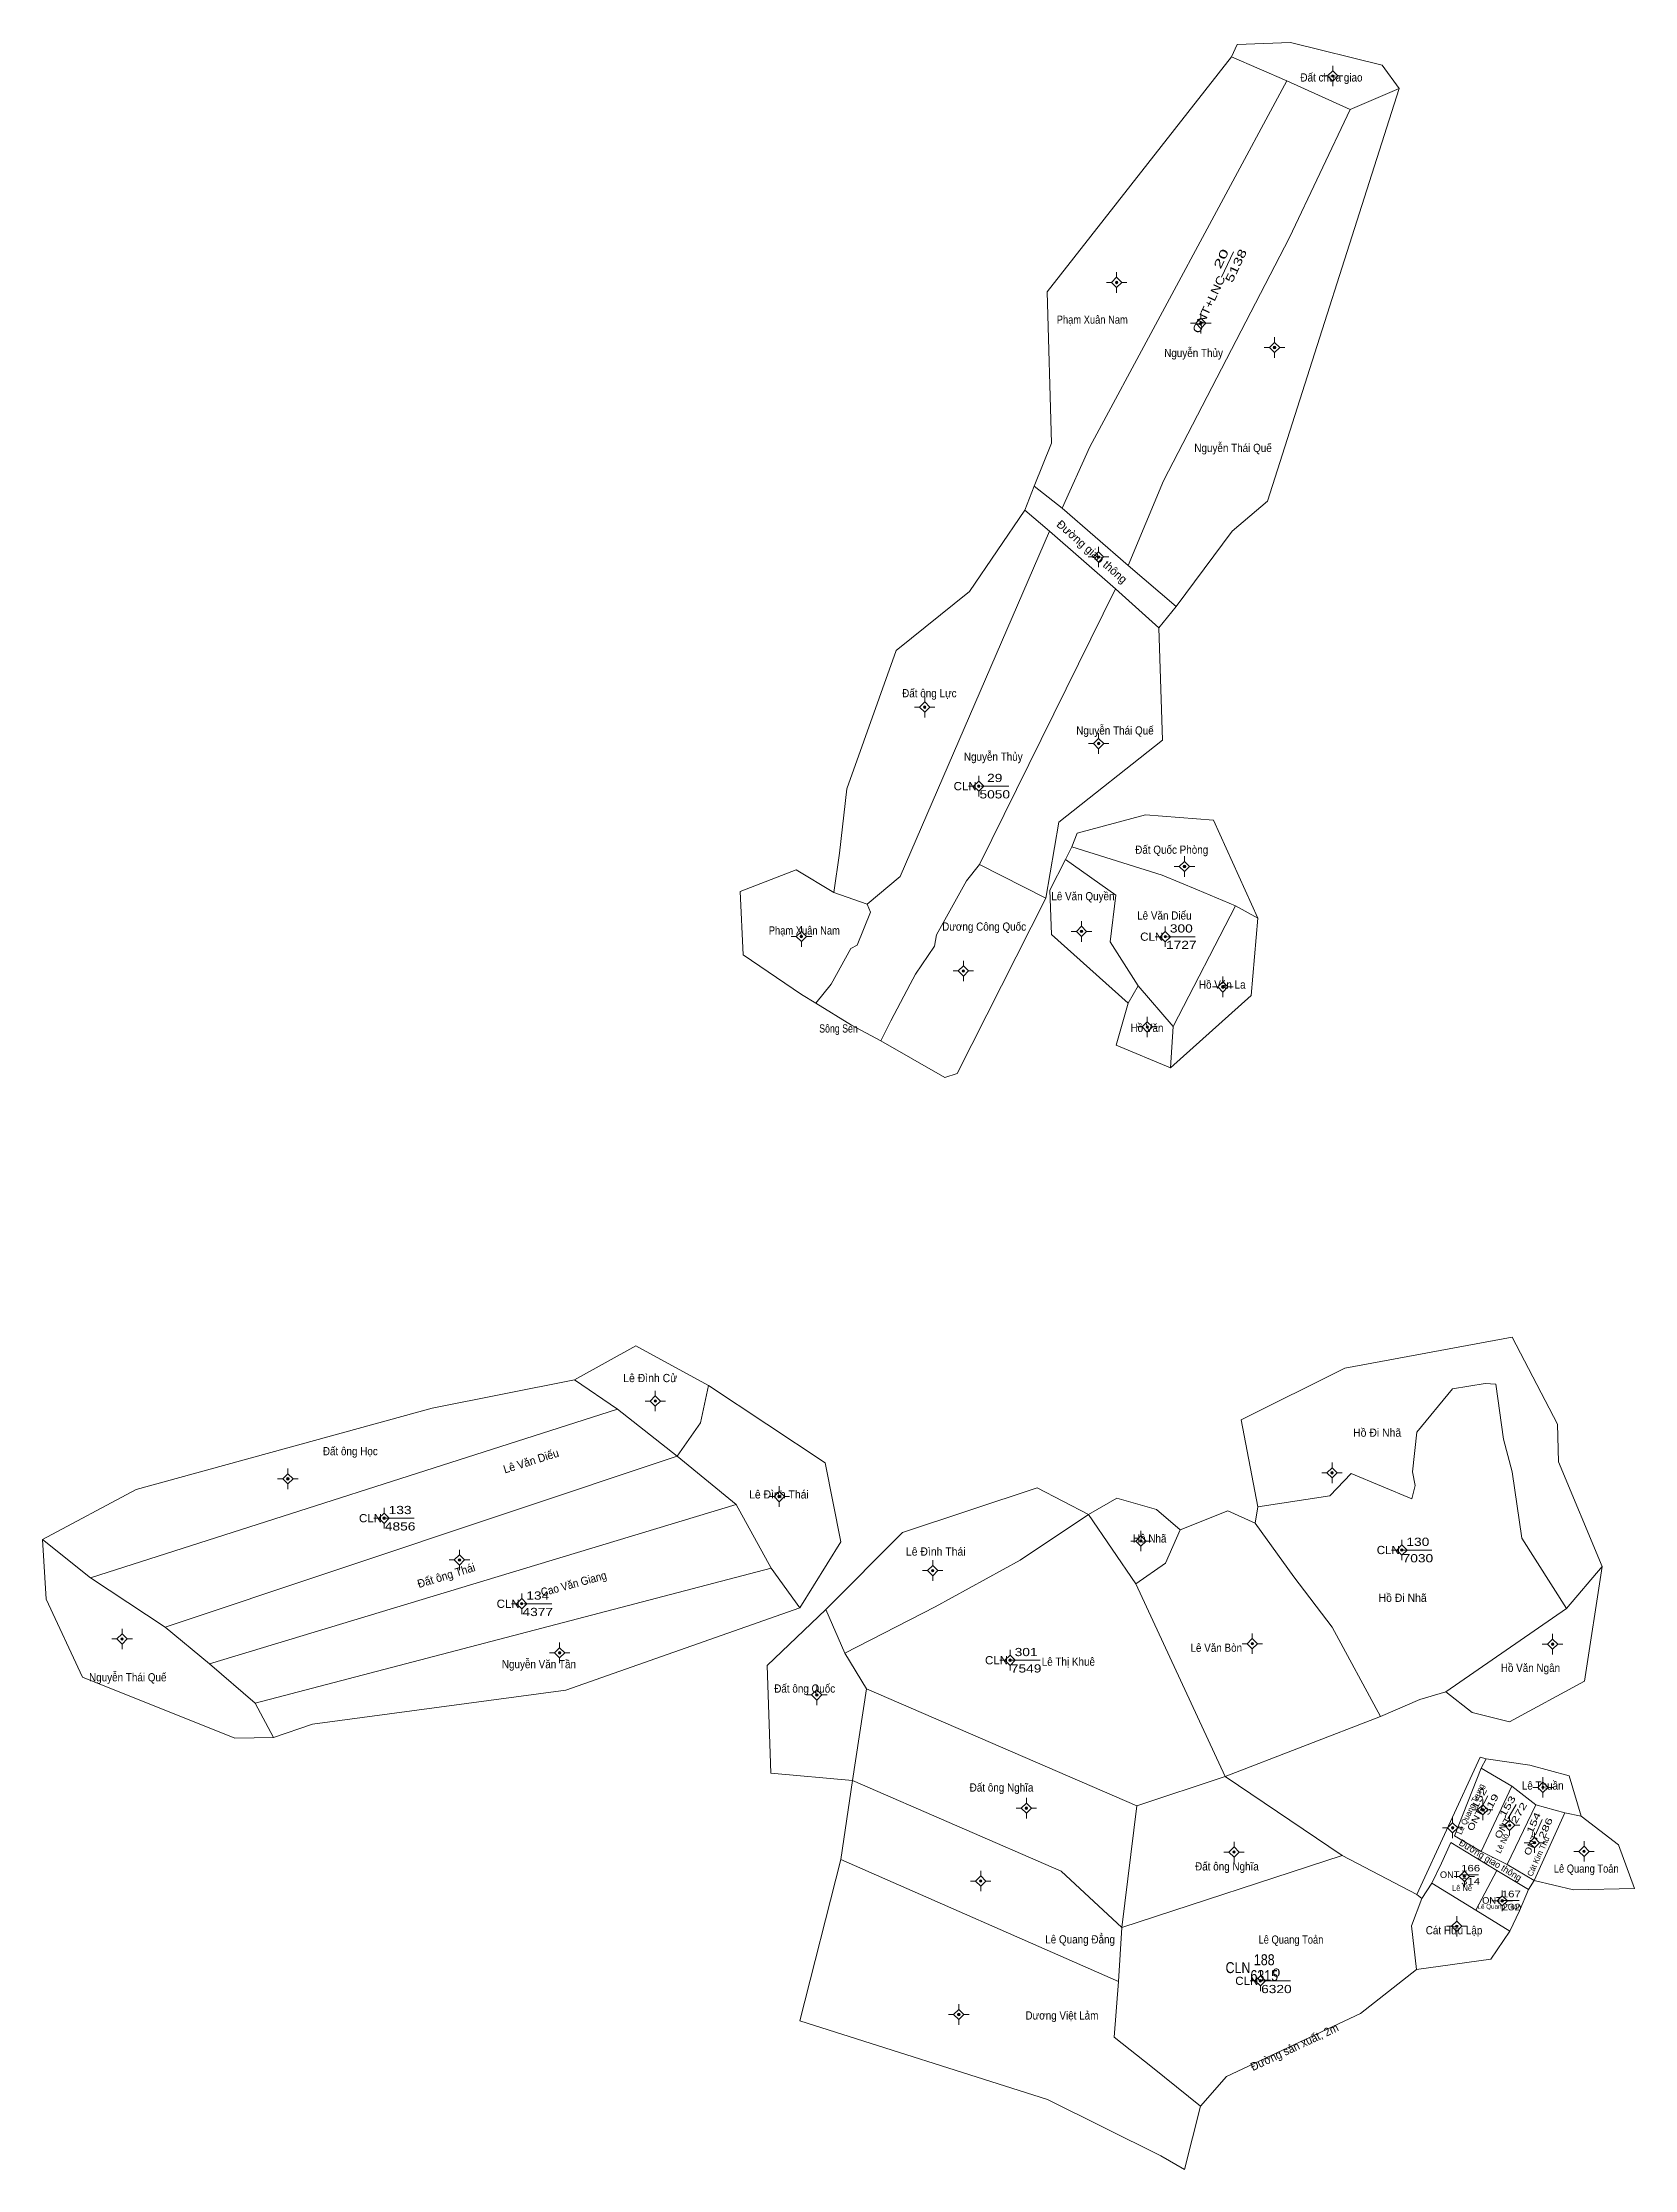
# Model space of a CAD drawing. Header units: metres. Extents: x 536979 to 537561, y 1846292 to 1847070.
import ezdxf
from ezdxf.enums import TextEntityAlignment as Align

# ---------------------------------------------------------------- set-up
doc = ezdxf.new("R2010")
doc.units = ezdxf.units.M
doc.header["$LTSCALE"] = 1.2
for name, color, linetype, lineweight in [('11', 7, 'Continuous', 13), ('13', 7, 'Continuous', 13), ('6', 7, 'Continuous', 13)]:
    doc.layers.add(name, color=color, linetype=linetype, lineweight=lineweight)
doc.layers.add('2', color=7, linetype='Continuous')
doc.layers.add('63', color=7, linetype='Continuous')

msp = doc.modelspace()

# ---------------------------------------------------------------- hatches: boundary and pattern name
at = {"layer": '11'}
for points in [[(537450.709, 1847057.44, 1), (537449.809, 1847057.44, 1)], [(537371.749, 1846981.97, 1), (537370.849, 1846981.97, 1)], [(537402.519, 1846967.04, 1), (537401.619, 1846967.04, 1)], [(537429.469, 1846958.19, 1), (537428.569, 1846958.19, 1)], [(537365.129, 1846881.65, 1), (537364.229, 1846881.65, 1)], [(537301.619, 1846826.77, 1), (537300.719, 1846826.77, 1)], [(537365.189, 1846813.46, 1), (537364.289, 1846813.46, 1)], [(537321.359, 1846797.89, 1), (537320.459, 1846797.89, 1)], [(537396.549, 1846768.52, 1), (537395.649, 1846768.52, 1)], [(537256.559, 1846742.93, 1), (537255.659, 1846742.93, 1)], [(537358.909, 1846744.79, 1), (537358.009, 1846744.79, 1)], [(537389.539, 1846742.87, 1), (537388.639, 1846742.87, 1)], [(537315.739, 1846730.34, 1), (537314.839, 1846730.34, 1)], [(537410.579, 1846724.52, 1), (537409.679, 1846724.52, 1)], [(537382.949, 1846709.86, 1), (537382.049, 1846709.86, 1)], [(537203.149, 1846573.17, 1), (537202.249, 1846573.17, 1)], [(537068.879, 1846544.73, 1), (537067.979, 1846544.73, 1)], [(537450.479, 1846546.93, 1), (537449.579, 1846546.93, 1)], [(537248.449, 1846538.26, 1), (537247.549, 1846538.26, 1)], [(537104.049, 1846530.34, 1), (537103.149, 1846530.34, 1)], [(537380.639, 1846521.98, 1), (537379.739, 1846521.98, 1)], [(537475.999, 1846518.71, 1), (537475.099, 1846518.71, 1)], [(537131.589, 1846515.07, 1), (537130.689, 1846515.07, 1)], [(537304.549, 1846511.19, 1), (537303.649, 1846511.19, 1)], [(537154.349, 1846499.07, 1), (537153.449, 1846499.07, 1)], [(537008.289, 1846486.21, 1), (537007.389, 1846486.21, 1)], [(537168.199, 1846481.14, 1), (537167.299, 1846481.14, 1)], [(537332.829, 1846478.43, 1), (537331.929, 1846478.43, 1)], [(537421.329, 1846484.46, 1), (537420.429, 1846484.46, 1)], [(537531.079, 1846484.31, 1), (537530.179, 1846484.31, 1)], [(537262.169, 1846465.74, 1), (537261.269, 1846465.74, 1)], [(537527.549, 1846431.96, 1), (537526.649, 1846431.96, 1)], [(537338.759, 1846424.35, 1), (537337.859, 1846424.35, 1)], [(537505.529, 1846423.76, 1), (537504.629, 1846423.76, 1)], [(537494.539, 1846417.19, 1), (537493.639, 1846417.19, 1)], [(537515.379, 1846418.09, 1), (537514.479, 1846418.09, 1)], [(537414.659, 1846408.34, 1), (537413.759, 1846408.34, 1)], [(537524.449, 1846411.74, 1), (537523.549, 1846411.74, 1)], [(537542.579, 1846408.58, 1), (537541.679, 1846408.58, 1)], [(537498.829, 1846399.42, 1), (537497.929, 1846399.42, 1)], [(537322.079, 1846397.73, 1), (537321.179, 1846397.73, 1)], [(537512.669, 1846390.5, 1), (537511.769, 1846390.5, 1)], [(537496.069, 1846381.2, 1), (537495.169, 1846381.2, 1)], [(537424.289, 1846361.26, 1), (537423.389, 1846361.26, 1)], [(537314.069, 1846348.96, 1), (537313.169, 1846348.96, 1)]]:
    msp.add_hatch(color=256, dxfattribs=at).paths.add_polyline_path(points)

# ---------------------------------------------------------------- linework, layer by layer
for p, q in [((537450.26, 1847061.19), (537450.26, 1847059.32)), ((537448.38, 1847057.44), (537446.51, 1847057.44)), ((537450.26, 1847055.56), (537450.26, 1847053.69)), ((537454.01, 1847057.44), (537452.14, 1847057.44)), ((537371.3, 1846985.72), (537371.3, 1846983.84)), ((537369.43, 1846981.97), (537367.55, 1846981.97)), ((537371.3, 1846980.1), (537371.3, 1846978.22)), ((537375.05, 1846981.97), (537373.18, 1846981.97)), ((537402.07, 1846970.79), (537402.07, 1846968.92)), ((537400.19, 1846967.04), (537398.32, 1846967.04)), ((537402.07, 1846965.16), (537402.07, 1846963.29)), ((537405.82, 1846967.04), (537403.94, 1846967.04)), ((537429.02, 1846961.94), (537429.02, 1846960.06)), ((537427.14, 1846958.19), (537425.27, 1846958.19)), ((537429.02, 1846956.32), (537429.02, 1846954.44)), ((537432.77, 1846958.19), (537430.9, 1846958.19)), ((537364.68, 1846885.4), (537364.68, 1846883.52)), ((537362.81, 1846881.65), (537360.93, 1846881.65)), ((537364.68, 1846879.78), (537364.68, 1846877.9)), ((537368.43, 1846881.65), (537366.56, 1846881.65)), ((537301.17, 1846830.52), (537301.17, 1846828.64)), ((537299.3, 1846826.77), (537297.42, 1846826.77)), ((537301.17, 1846824.9), (537301.17, 1846823.02)), ((537304.92, 1846826.77), (537303.05, 1846826.77)), ((537362.86, 1846813.46), (537360.99, 1846813.46)), ((537364.74, 1846817.21), (537364.74, 1846815.34)), ((537368.49, 1846813.46), (537366.62, 1846813.46)), ((537364.74, 1846811.58), (537364.74, 1846809.71)), ((537319.04, 1846797.89), (537317.16, 1846797.89)), ((537320.91, 1846801.64), (537320.91, 1846799.76)), ((537324.66, 1846797.89), (537322.78, 1846797.89)), ((537320.91, 1846796.02), (537320.91, 1846794.14)), ((537394.22, 1846768.52), (537392.35, 1846768.52)), ((537396.1, 1846772.27), (537396.1, 1846770.4)), ((537396.1, 1846766.64), (537396.1, 1846764.77)), ((537399.85, 1846768.52), (537397.98, 1846768.52)), ((537254.24, 1846742.93), (537252.36, 1846742.93)), ((537256.11, 1846746.68), (537256.11, 1846744.8)), ((537259.86, 1846742.93), (537257.98, 1846742.93)), ((537356.58, 1846744.79), (537354.71, 1846744.79)), ((537358.46, 1846748.54), (537358.46, 1846746.66)), ((537358.46, 1846742.92), (537358.46, 1846741.04)), ((537362.21, 1846744.79), (537360.34, 1846744.79)), ((537387.22, 1846742.87), (537385.34, 1846742.87)), ((537389.09, 1846746.62), (537389.09, 1846744.74)), ((537392.84, 1846742.87), (537390.96, 1846742.87)), ((537256.11, 1846741.06), (537256.11, 1846739.18)), ((537315.29, 1846734.09), (537315.29, 1846732.22)), ((537389.09, 1846741), (537389.09, 1846739.12)), ((537313.42, 1846730.34), (537311.54, 1846730.34)), ((537315.29, 1846728.46), (537315.29, 1846726.59)), ((537319.04, 1846730.34), (537317.16, 1846730.34)), ((537410.13, 1846728.27), (537410.13, 1846726.4)), ((537408.26, 1846724.52), (537406.38, 1846724.52)), ((537410.13, 1846722.64), (537410.13, 1846720.77)), ((537413.88, 1846724.52), (537412, 1846724.52)), ((537382.5, 1846713.61), (537382.5, 1846711.74)), ((537380.62, 1846709.86), (537378.75, 1846709.86)), ((537382.5, 1846707.98), (537382.5, 1846706.11)), ((537386.25, 1846709.86), (537384.38, 1846709.86)), ((537200.82, 1846573.17), (537198.95, 1846573.17)), ((537202.7, 1846576.92), (537202.7, 1846575.04)), ((537202.7, 1846571.3), (537202.7, 1846569.42)), ((537206.45, 1846573.17), (537204.57, 1846573.17)), ((537068.43, 1846548.48), (537068.43, 1846546.6)), ((537450.03, 1846550.68), (537450.03, 1846548.8)), ((537066.56, 1846544.73), (537064.68, 1846544.73)), ((537068.43, 1846542.86), (537068.43, 1846540.98)), ((537072.18, 1846544.73), (537070.31, 1846544.73)), ((537248, 1846542.01), (537248, 1846540.14)), ((537448.16, 1846546.93), (537446.28, 1846546.93)), ((537450.03, 1846545.06), (537450.03, 1846543.18)), ((537453.78, 1846546.93), (537451.9, 1846546.93)), ((537103.6, 1846534.09), (537103.6, 1846532.22)), ((537246.12, 1846538.26), (537244.25, 1846538.26)), ((537248, 1846536.38), (537248, 1846534.51)), ((537251.75, 1846538.26), (537249.88, 1846538.26)), ((537101.72, 1846530.34), (537099.85, 1846530.34)), ((537103.6, 1846528.46), (537103.6, 1846526.59)), ((537107.35, 1846530.34), (537105.48, 1846530.34)), ((537380.19, 1846525.73), (537380.19, 1846523.86)), ((537131.14, 1846518.82), (537131.14, 1846516.94)), ((537378.31, 1846521.98), (537376.44, 1846521.98)), ((537380.19, 1846520.1), (537380.19, 1846518.23)), ((537383.94, 1846521.98), (537382.06, 1846521.98)), ((537473.68, 1846518.71), (537471.8, 1846518.71)), ((537475.55, 1846522.46), (537475.55, 1846520.58)), ((537475.55, 1846516.84), (537475.55, 1846514.96)), ((537479.3, 1846518.71), (537477.43, 1846518.71)), ((537129.26, 1846515.07), (537127.39, 1846515.07)), ((537131.14, 1846513.2), (537131.14, 1846511.32)), ((537134.89, 1846515.07), (537133.02, 1846515.07)), ((537302.22, 1846511.19), (537300.35, 1846511.19)), ((537304.1, 1846514.94), (537304.1, 1846513.06)), ((537304.1, 1846509.32), (537304.1, 1846507.44)), ((537307.85, 1846511.19), (537305.98, 1846511.19)), ((537153.9, 1846502.82), (537153.9, 1846500.94)), ((537152.02, 1846499.07), (537150.15, 1846499.07)), ((537153.9, 1846497.2), (537153.9, 1846495.32)), ((537157.65, 1846499.07), (537155.78, 1846499.07)), ((537005.96, 1846486.21), (537004.09, 1846486.21)), ((537007.84, 1846489.96), (537007.84, 1846488.08)), ((537011.59, 1846486.21), (537009.72, 1846486.21)), ((537420.88, 1846488.21), (537420.88, 1846486.34)), ((537530.63, 1846488.06), (537530.63, 1846486.18)), ((537007.84, 1846484.34), (537007.84, 1846482.46)), ((537165.88, 1846481.14), (537164, 1846481.14)), ((537167.75, 1846484.89), (537167.75, 1846483.02)), ((537167.75, 1846479.26), (537167.75, 1846477.39)), ((537171.5, 1846481.14), (537169.62, 1846481.14)), ((537330.5, 1846478.43), (537328.63, 1846478.43)), ((537332.38, 1846482.18), (537332.38, 1846480.3)), ((537336.13, 1846478.43), (537334.26, 1846478.43)), ((537419, 1846484.46), (537417.13, 1846484.46)), ((537420.88, 1846482.58), (537420.88, 1846480.71)), ((537424.63, 1846484.46), (537422.76, 1846484.46)), ((537528.76, 1846484.31), (537526.88, 1846484.31)), ((537530.63, 1846482.44), (537530.63, 1846480.56)), ((537534.38, 1846484.31), (537532.5, 1846484.31)), ((537332.38, 1846476.56), (537332.38, 1846474.68)), ((537259.84, 1846465.74), (537257.97, 1846465.74)), ((537261.72, 1846469.49), (537261.72, 1846467.62)), ((537261.72, 1846463.86), (537261.72, 1846461.99)), ((537265.47, 1846465.74), (537263.6, 1846465.74)), ((537525.22, 1846431.96), (537523.35, 1846431.96)), ((537527.1, 1846435.71), (537527.1, 1846433.84)), ((537530.85, 1846431.96), (537528.98, 1846431.96)), ((537336.44, 1846424.35), (537334.56, 1846424.35)), ((537338.31, 1846428.1), (537338.31, 1846426.22)), ((537342.06, 1846424.35), (537340.19, 1846424.35)), ((537503.2, 1846423.76), (537501.33, 1846423.76)), ((537505.08, 1846427.51), (537505.08, 1846425.64)), ((537508.83, 1846423.76), (537506.95, 1846423.76)), ((537527.1, 1846430.08), (537527.1, 1846428.21)), ((537338.31, 1846422.48), (537338.31, 1846420.6)), ((537492.22, 1846417.19), (537490.34, 1846417.19)), ((537494.09, 1846420.94), (537494.09, 1846419.06)), ((537494.09, 1846415.32), (537494.09, 1846413.44)), ((537497.84, 1846417.19), (537495.96, 1846417.19)), ((537505.08, 1846421.88), (537505.08, 1846420.01)), ((537513.06, 1846418.09), (537511.18, 1846418.09)), ((537514.93, 1846421.84), (537514.93, 1846419.96)), ((537514.93, 1846416.22), (537514.93, 1846414.34)), ((537518.68, 1846418.09), (537516.81, 1846418.09)), ((537524, 1846415.49), (537524, 1846413.62)), ((537412.34, 1846408.34), (537410.46, 1846408.34)), ((537414.21, 1846412.09), (537414.21, 1846410.22)), ((537417.96, 1846408.34), (537416.08, 1846408.34)), ((537522.12, 1846411.74), (537520.25, 1846411.74)), ((537524, 1846409.86), (537524, 1846407.99)), ((537527.75, 1846411.74), (537525.88, 1846411.74)), ((537540.26, 1846408.58), (537538.38, 1846408.58)), ((537542.13, 1846412.33), (537542.13, 1846410.46)), ((537545.88, 1846408.58), (537544, 1846408.58)), ((537321.63, 1846401.48), (537321.63, 1846399.6)), ((537414.21, 1846406.46), (537414.21, 1846404.59)), ((537498.38, 1846403.17), (537498.38, 1846401.3)), ((537542.13, 1846406.7), (537542.13, 1846404.83)), ((537319.76, 1846397.73), (537317.88, 1846397.73)), ((537321.63, 1846395.86), (537321.63, 1846393.98)), ((537325.38, 1846397.73), (537323.5, 1846397.73)), ((537496.5, 1846399.42), (537494.63, 1846399.42)), ((537498.38, 1846397.54), (537498.38, 1846395.67)), ((537502.13, 1846399.42), (537500.26, 1846399.42)), ((537512.22, 1846394.25), (537512.22, 1846392.38)), ((537495.62, 1846384.95), (537495.62, 1846383.08)), ((537510.34, 1846390.5), (537508.47, 1846390.5)), ((537512.22, 1846388.62), (537512.22, 1846386.75)), ((537515.97, 1846390.5), (537514.1, 1846390.5)), ((537493.74, 1846381.2), (537491.87, 1846381.2)), ((537495.62, 1846379.32), (537495.62, 1846377.45)), ((537499.37, 1846381.2), (537497.5, 1846381.2)), ((537421.96, 1846361.26), (537420.09, 1846361.26)), ((537423.84, 1846365.01), (537423.84, 1846363.14)), ((537427.59, 1846361.26), (537425.72, 1846361.26)), ((537423.84, 1846359.38), (537423.84, 1846357.51)), ((537311.74, 1846348.96), (537309.87, 1846348.96)), ((537313.62, 1846352.71), (537313.62, 1846350.84)), ((537313.62, 1846347.08), (537313.62, 1846345.21)), ((537317.37, 1846348.96), (537315.5, 1846348.96))]:
    msp.add_line(p, q, dxfattribs=at)
for points in [[(537450.26, 1847059.32), (537448.38, 1847057.44), (537450.26, 1847055.56), (537452.14, 1847057.44)], [(537371.3, 1846983.84), (537369.43, 1846981.97), (537371.3, 1846980.1), (537373.18, 1846981.97)], [(537402.07, 1846968.92), (537400.19, 1846967.04), (537402.07, 1846965.16), (537403.94, 1846967.04)], [(537429.02, 1846960.06), (537427.14, 1846958.19), (537429.02, 1846956.32), (537430.9, 1846958.19)], [(537364.68, 1846883.52), (537362.81, 1846881.65), (537364.68, 1846879.78), (537366.56, 1846881.65)], [(537301.17, 1846828.64), (537299.3, 1846826.77), (537301.17, 1846824.9), (537303.05, 1846826.77)], [(537364.74, 1846815.34), (537362.86, 1846813.46), (537364.74, 1846811.58), (537366.62, 1846813.46)], [(537320.91, 1846799.76), (537319.04, 1846797.89), (537320.91, 1846796.02), (537322.78, 1846797.89)], [(537396.1, 1846770.4), (537394.22, 1846768.52), (537396.1, 1846766.64), (537397.98, 1846768.52)], [(537256.11, 1846744.8), (537254.24, 1846742.93), (537256.11, 1846741.06), (537257.98, 1846742.93)], [(537358.46, 1846746.66), (537356.58, 1846744.79), (537358.46, 1846742.92), (537360.34, 1846744.79)], [(537389.09, 1846744.74), (537387.22, 1846742.87), (537389.09, 1846741), (537390.96, 1846742.87)], [(537315.29, 1846732.22), (537313.42, 1846730.34), (537315.29, 1846728.46), (537317.16, 1846730.34)], [(537410.13, 1846726.4), (537408.26, 1846724.52), (537410.13, 1846722.64), (537412, 1846724.52)], [(537382.5, 1846711.74), (537380.62, 1846709.86), (537382.5, 1846707.98), (537384.38, 1846709.86)], [(537202.7, 1846575.04), (537200.82, 1846573.17), (537202.7, 1846571.3), (537204.57, 1846573.17)], [(537450.03, 1846548.8), (537448.16, 1846546.93), (537450.03, 1846545.06), (537451.9, 1846546.93)], [(537068.43, 1846546.6), (537066.56, 1846544.73), (537068.43, 1846542.86), (537070.31, 1846544.73)], [(537248, 1846540.14), (537246.12, 1846538.26), (537248, 1846536.38), (537249.88, 1846538.26)], [(537103.6, 1846532.22), (537101.72, 1846530.34), (537103.6, 1846528.46), (537105.48, 1846530.34)], [(537131.14, 1846516.94), (537129.26, 1846515.07), (537131.14, 1846513.2), (537133.02, 1846515.07)], [(537380.19, 1846523.86), (537378.31, 1846521.98), (537380.19, 1846520.1), (537382.06, 1846521.98)], [(537475.55, 1846520.58), (537473.68, 1846518.71), (537475.55, 1846516.84), (537477.43, 1846518.71)], [(537304.1, 1846513.06), (537302.22, 1846511.19), (537304.1, 1846509.32), (537305.98, 1846511.19)], [(537153.9, 1846500.94), (537152.02, 1846499.07), (537153.9, 1846497.2), (537155.78, 1846499.07)], [(537007.84, 1846488.08), (537005.96, 1846486.21), (537007.84, 1846484.34), (537009.72, 1846486.21)], [(537420.88, 1846486.34), (537419, 1846484.46), (537420.88, 1846482.58), (537422.76, 1846484.46)], [(537530.63, 1846486.18), (537528.76, 1846484.31), (537530.63, 1846482.44), (537532.5, 1846484.31)], [(537167.75, 1846483.02), (537165.88, 1846481.14), (537167.75, 1846479.26), (537169.62, 1846481.14)], [(537332.38, 1846480.3), (537330.5, 1846478.43), (537332.38, 1846476.56), (537334.26, 1846478.43)], [(537261.72, 1846467.62), (537259.84, 1846465.74), (537261.72, 1846463.86), (537263.6, 1846465.74)], [(537527.1, 1846433.84), (537525.22, 1846431.96), (537527.1, 1846430.08), (537528.98, 1846431.96)], [(537338.31, 1846426.22), (537336.44, 1846424.35), (537338.31, 1846422.48), (537340.19, 1846424.35)], [(537505.08, 1846425.64), (537503.2, 1846423.76), (537505.08, 1846421.88), (537506.95, 1846423.76)], [(537494.09, 1846419.06), (537492.22, 1846417.19), (537494.09, 1846415.32), (537495.96, 1846417.19)], [(537514.93, 1846419.96), (537513.06, 1846418.09), (537514.93, 1846416.22), (537516.81, 1846418.09)], [(537414.21, 1846410.22), (537412.34, 1846408.34), (537414.21, 1846406.46), (537416.08, 1846408.34)], [(537524, 1846413.62), (537522.12, 1846411.74), (537524, 1846409.86), (537525.88, 1846411.74)], [(537542.13, 1846410.46), (537540.26, 1846408.58), (537542.13, 1846406.7), (537544, 1846408.58)], [(537498.38, 1846401.3), (537496.5, 1846399.42), (537498.38, 1846397.54), (537500.26, 1846399.42)], [(537321.63, 1846399.6), (537319.76, 1846397.73), (537321.63, 1846395.86), (537323.5, 1846397.73)], [(537512.22, 1846392.38), (537510.34, 1846390.5), (537512.22, 1846388.62), (537514.1, 1846390.5)], [(537495.62, 1846383.08), (537493.74, 1846381.2), (537495.62, 1846379.32), (537497.5, 1846381.2)], [(537423.84, 1846363.14), (537421.96, 1846361.26), (537423.84, 1846359.38), (537425.72, 1846361.26)], [(537313.62, 1846350.84), (537311.74, 1846348.96), (537313.62, 1846347.08), (537315.5, 1846348.96)]]:
    msp.add_lwpolyline(points, close=True, dxfattribs=at)
for centre in [(537450.259, 1847057.44), (537371.299, 1846981.97), (537402.069, 1846967.04), (537429.019, 1846958.19), (537364.679, 1846881.65), (537301.169, 1846826.77), (537364.739, 1846813.46), (537320.909, 1846797.89), (537396.099, 1846768.52), (537256.109, 1846742.93), (537358.459, 1846744.79), (537389.089, 1846742.87), (537315.289, 1846730.34), (537410.129, 1846724.52), (537382.499, 1846709.86), (537202.699, 1846573.17), (537068.429, 1846544.73), (537450.029, 1846546.93), (537247.999, 1846538.26), (537103.599, 1846530.34), (537380.189, 1846521.98), (537475.549, 1846518.71), (537131.139, 1846515.07), (537304.099, 1846511.19), (537153.899, 1846499.07), (537007.839, 1846486.21), (537167.749, 1846481.14), (537332.379, 1846478.43), (537420.879, 1846484.46), (537530.629, 1846484.31), (537261.719, 1846465.74), (537527.099, 1846431.96), (537338.309, 1846424.35), (537505.079, 1846423.76), (537494.089, 1846417.19), (537514.929, 1846418.09), (537414.209, 1846408.34), (537523.999, 1846411.74), (537542.129, 1846408.58), (537498.379, 1846399.42), (537321.629, 1846397.73), (537512.219, 1846390.5), (537495.619, 1846381.2), (537423.839, 1846361.26), (537313.619, 1846348.96)]:
    msp.add_circle(centre, 0.45, dxfattribs=at)
at = {"layer": '13'}
for p, q in [((537409.68, 1846983.93), (537414, 1846993.17)), ((537321.66, 1846797.89), (537331.86, 1846797.89)), ((537389.84, 1846742.87), (537400.04, 1846742.87)), ((537104.35, 1846530.34), (537114.55, 1846530.34)), ((537476.3, 1846518.71), (537486.5, 1846518.71)), ((537154.65, 1846499.07), (537164.85, 1846499.07)), ((537333.13, 1846478.43), (537343.33, 1846478.43)), ((537504.12, 1846423.46), (537507, 1846428.86)), ((537514.32, 1846420.45), (537517.36, 1846425.76)), ((537524.36, 1846414.59), (537526.84, 1846420.19)), ((537497.45, 1846400.04), (537503.57, 1846400.04)), ((537512.33, 1846390.61), (537518.45, 1846390.61)), ((537424.59, 1846361.26), (537434.79, 1846361.26))]:
    msp.add_line(p, q, dxfattribs=at)
at = {"layer": '6'}
for p, q in [((537413.33, 1847064.45), (537433.55, 1847055.62)), ((537361.57, 1846921.9), (537433.55, 1847055.62)), ((537474.54, 1847052.8), (537456.64, 1847045.23)), ((537434.51, 1846998.41), (537388.47, 1846909.44)), ((537361.57, 1846921.9), (537351.34, 1846899.5)), ((537337.71, 1846898.77), (537341.17, 1846907.54)), ((537351.34, 1846899.5), (537341.17, 1846907.54)), ((537388.47, 1846909.44), (537375.49, 1846878.47)), ((537375.49, 1846878.47), (537351.34, 1846899.5)), ((537292.18, 1846764.8), (537346.83, 1846891.02)), ((537375.49, 1846878.47), (537393.08, 1846863.58)), ((537370.86, 1846870), (537321.19, 1846769.25)), ((537386.67, 1846855.76), (537370.86, 1846870)), ((537393.08, 1846863.58), (537386.67, 1846855.76)), ((537356.87, 1846780.64), (537354.9, 1846775.75)), ((537321.19, 1846769.25), (537316.41, 1846763.31)), ((537345.49, 1846756.93), (537321.19, 1846769.25)), ((537280.18, 1846754.77), (537267.94, 1846759.04)), ((537292.18, 1846764.8), (537280.18, 1846754.77)), ((537316.41, 1846763.31), (537305.43, 1846743.57)), ((537276.46, 1846739.76), (537281.31, 1846751.78)), ((537280.18, 1846754.77), (537281.31, 1846751.78)), ((537313.02, 1846692.92), (537345.49, 1846756.93)), ((537422.88, 1846749.66), (537414.79, 1846754.16)), ((537305.43, 1846743.57), (537304.75, 1846739.44)), ((537266.92, 1846725.55), (537274.14, 1846738.49)), ((537276.46, 1846739.76), (537274.14, 1846738.49)), ((537304.75, 1846739.44), (537297.81, 1846729.19)), ((537297.81, 1846729.19), (537295.83, 1846725.51)), ((537256.13, 1846721.78), (537261.39, 1846718.58)), ((537266.92, 1846725.55), (537261.39, 1846718.58)), ((537295.83, 1846725.51), (537288.75, 1846712.12)), ((537379.13, 1846724.85), (537375.51, 1846718.51)), ((537288.75, 1846712.12), (537285.14, 1846704.77)), ((537390.98, 1846694.88), (537392, 1846710)), ((537188.92, 1846570.16), (537173.2, 1846580.94)), ((537509.9, 1846579.38), (537512.7, 1846559.23)), ((537481.06, 1846561.83), (537494.06, 1846577.63)), ((537188.92, 1846570.16), (536996.31, 1846508.53)), ((537188.92, 1846570.16), (537210.67, 1846553.04)), ((537416.87, 1846566.29), (537422.91, 1846534.51)), ((537532.42, 1846564.67), (537532.77, 1846550.88)), ((537481.06, 1846561.83), (537479.45, 1846547.26)), ((537515.9, 1846547.26), (537512.7, 1846559.23)), ((537210.67, 1846553.04), (537023.57, 1846490.52)), ((537210.67, 1846553.04), (537232.31, 1846535.37)), ((537548.79, 1846512.68), (537532.77, 1846550.88)), ((537232.31, 1846535.37), (537039.8, 1846477.1)), ((537232.31, 1846535.37), (537245.09, 1846512.05)), ((537394.57, 1846526.08), (537411.9, 1846532.99)), ((537411.9, 1846532.99), (537421.94, 1846528.47)), ((537378.29, 1846506.3), (537361.04, 1846531.7)), ((537394.57, 1846526.08), (537389.11, 1846513.85)), ((536978.77, 1846522.5), (536996.31, 1846508.53)), ((537245.09, 1846512.05), (537056.43, 1846462.78)), ((537245.09, 1846512.05), (537255.48, 1846497.64)), ((537535.76, 1846497.36), (537548.79, 1846512.68)), ((536996.31, 1846508.53), (537023.57, 1846490.52)), ((537272, 1846481), (537265, 1846497)), ((537535.76, 1846497.36), (537491.66, 1846466.87)), ((537467.68, 1846457.92), (537450.07, 1846490.49)), ((537272, 1846481), (537279.85, 1846467.95)), ((537279.85, 1846467.95), (537274.83, 1846434.49)), ((537467.68, 1846457.92), (537410.98, 1846435.93)), ((537480.96, 1846392.78), (537504.16, 1846443.01)), ((537504.16, 1846443.01), (537506.34, 1846442.44)), ((537504.47, 1846439.02), (537506.34, 1846442.44)), ((537378.64, 1846425.17), (537410.98, 1846435.93)), ((537410.98, 1846435.93), (537453.74, 1846407.05)), ((537515.71, 1846432.4), (537504.48, 1846408.51)), ((537514.06, 1846403.78), (537524.46, 1846425.59)), ((537535.13, 1846422.71), (537523.88, 1846397.9)), ((537541.07, 1846421.49), (537535.13, 1846422.71)), ((537514.06, 1846403.78), (537504.48, 1846408.51)), ((537510.29, 1846401.55), (537502.58, 1846387.09)), ((537521.77, 1846394.61), (537510.29, 1846401.55)), ((537523.88, 1846397.9), (537514.06, 1846403.78)), ((537521.77, 1846394.61), (537523.88, 1846397.9)), ((537372.04, 1846360.98), (537373.26, 1846380.76)), ((537508.08, 1846369.13), (537515.02, 1846379.45)), ((537508.08, 1846369.13), (537480.85, 1846365.4)), ((537402, 1846315.48), (537384.4, 1846329.62)), ((537396.16, 1846292.32), (537402, 1846315.48))]:
    msp.add_line(p, q, dxfattribs=at)
for points in [[(537413.33, 1847064.45), (537415.32, 1847068.89), (537434.81, 1847069.65), (537468.3, 1847061.32), (537474.54, 1847052.8)], [(537341.17, 1846907.54), (537347.48, 1846923.21), (537345.97, 1846978.5), (537413.33, 1847064.45)], [(537474.54, 1847052.8), (537426.41, 1846902), (537413.58, 1846891.09), (537393.08, 1846863.58)], [(537433.55, 1847055.62), (537456.64, 1847045.23), (537434.51, 1846998.41)], [(537337.71, 1846898.77), (537317.56, 1846869.01), (537290.68, 1846847.42), (537272.7, 1846796.84), (537270.05, 1846773.35), (537267.94, 1846759.04)], [(537370.86, 1846870), (537346.83, 1846891.02), (537337.71, 1846898.77)], [(537386.67, 1846855.76), (537388.04, 1846814.68), (537350.17, 1846784.75), (537345.49, 1846756.93)], [(537422.88, 1846749.66), (537406.68, 1846785.48), (537381.88, 1846787.38), (537356.87, 1846780.64)], [(537354.9, 1846775.75), (537352.57, 1846771.08), (537346.95, 1846759.84)], [(537354.9, 1846775.75), (537387.99, 1846765.33), (537400.8, 1846759.99), (537414.79, 1846754.16)], [(537267.94, 1846759.04), (537254.14, 1846767.28), (537233.69, 1846759.33), (537234.83, 1846736.22), (537256.13, 1846721.78)], [(537352.57, 1846771.08), (537371, 1846758), (537369, 1846741), (537379.13, 1846724.85)], [(537375.51, 1846718.51), (537347.53, 1846743.67), (537346.95, 1846759.84)], [(537379.13, 1846724.85), (537392, 1846710), (537414.79, 1846754.16)], [(537390.98, 1846694.88), (537420.52, 1846721.4), (537422.88, 1846749.66)], [(537261.39, 1846718.58), (537274.44, 1846710.49), (537285.14, 1846704.77)], [(537375.51, 1846718.51), (537371.1, 1846703.22), (537390.98, 1846694.88)], [(537285.14, 1846704.77), (537308.51, 1846691.43), (537313.02, 1846692.92)], [(537532.42, 1846564.67), (537515.82, 1846596.51), (537454.73, 1846585.12), (537416.87, 1846566.29)], [(537173.2, 1846580.94), (537195.54, 1846593.31), (537222.11, 1846578.88)], [(537173.2, 1846580.94), (537121.13, 1846570.52), (537013, 1846540.77), (536978.77, 1846522.5)], [(537210.67, 1846553.04), (537219.19, 1846565.21), (537222.11, 1846578.88)], [(537222.11, 1846578.88), (537264.8, 1846550.59), (537270.5, 1846521.74), (537255.48, 1846497.64)], [(537509.9, 1846579.38), (537506.05, 1846579.51), (537494.06, 1846577.63)], [(537265, 1846497), (537293.08, 1846525.15), (537342.32, 1846541.38), (537361.04, 1846531.7)], [(537422.91, 1846534.51), (537449.19, 1846538.55), (537456.98, 1846546.69)], [(537479.45, 1846547.26), (537480.43, 1846542.34), (537479.25, 1846537.38), (537456.98, 1846546.69)], [(537535.76, 1846497.36), (537519.35, 1846523), (537515.9, 1846547.26)], [(537361.04, 1846531.7), (537371.42, 1846537.66), (537385.84, 1846533.48), (537394.57, 1846526.08)], [(537450.07, 1846490.49), (537436.11, 1846508.96), (537421.94, 1846528.47), (537422.91, 1846534.51)], [(537361.04, 1846531.7), (537336, 1846515), (537305, 1846498), (537272, 1846481)], [(536978.77, 1846522.5), (536980.15, 1846500.7), (536993.41, 1846472.28), (537049.08, 1846449.92), (537063.2, 1846450.24)], [(537410.98, 1846435.93), (537378.29, 1846506.3), (537389.11, 1846513.85)], [(537491.66, 1846466.87), (537501.21, 1846459.38), (537514.89, 1846455.96), (537542.25, 1846470.79), (537548.79, 1846512.68)], [(537255.48, 1846497.64), (537169.98, 1846467.46), (537077.4, 1846455.07)], [(537265, 1846497), (537243.55, 1846476.56), (537244.97, 1846437.16), (537274.83, 1846434.49)], [(537023.57, 1846490.52), (537039.8, 1846477.1), (537056.43, 1846462.78)], [(537056.43, 1846462.78), (537063.2, 1846450.24), (537077.4, 1846455.07)], [(537373.26, 1846380.76), (537378.64, 1846425.17), (537279.85, 1846467.95)], [(537491.66, 1846466.87), (537482.06, 1846464.11), (537467.68, 1846457.92)], [(537504.48, 1846408.51), (537494.81, 1846414.29), (537504.47, 1846439.02)], [(537535.13, 1846422.71), (537524.46, 1846425.59), (537515.71, 1846432.4), (537504.47, 1846439.02)], [(537506.34, 1846442.44), (537522.36, 1846440.05), (537536.7, 1846436.15), (537541.07, 1846421.49)], [(537274.83, 1846434.49), (537270.5, 1846405.6), (537372.04, 1846360.98)], [(537373.26, 1846380.76), (537351, 1846401.31), (537274.83, 1846434.49)], [(537541.07, 1846421.49), (537554.66, 1846410.99), (537560.55, 1846395.03), (537538.32, 1846394.46), (537523.88, 1846397.9)], [(537510.29, 1846401.55), (537493.41, 1846411.76), (537489.99, 1846404.32)], [(537270.5, 1846405.6), (537255.58, 1846346.66), (537346.08, 1846317.88), (537387.47, 1846297.36), (537396.16, 1846292.32)], [(537480.96, 1846392.78), (537453.74, 1846407.05), (537373.26, 1846380.76)], [(537489.99, 1846404.32), (537486.45, 1846397), (537482.81, 1846391.38), (537480.96, 1846392.78)], [(537486.45, 1846397), (537502.58, 1846387.09), (537515.02, 1846379.45)], [(537515.02, 1846379.45), (537518.52, 1846386.81), (537521.77, 1846394.61)], [(537482.81, 1846391.38), (537479.06, 1846381.41), (537480.85, 1846365.4)], [(537384.4, 1846329.62), (537370.43, 1846340.66), (537372.04, 1846360.98)], [(537402, 1846315.48), (537411.49, 1846326.25), (537460.49, 1846349.26), (537480.85, 1846365.4)]]:
    msp.add_lwpolyline(points, dxfattribs=at)

# ---------------------------------------------------------------- texts
at = {"layer": '13'}
for s, height, rotation, width, p in [('20', 3, 64.939, 1.65, (537410.861, 1846990)), ('5138', 3, 64.939, 1.45, (537416.293, 1846987.46)), ('152', 2.4, 61.862, 1.55, (537504.88, 1846427.424)), ('319', 2.4, 61.862, 1.55, (537509.11, 1846425.164)), ('153', 2.4, 60.103, 1.55, (537515.215, 1846424.432)), ('272', 2.4, 60.103, 1.55, (537519.375, 1846422.042)), ('154', 2.4, 66.133, 1.5, (537524.786, 1846418.499)), ('286', 2.4, 66.133, 1.5, (537529.176, 1846416.559))]:
    msp.add_text(s, height=height, rotation=rotation, dxfattribs=dict(at, width=width)).set_placement(p, align=Align.CENTER)
for s, height, rotation, width, p in [('ONT+LNC', 3, 64.939, 1.2, (537411.159, 1846983.569)), ('ONT', 2.4, 61.862, 1.25, (537505.36, 1846423.238)), ('ONT', 2.4, 60.103, 1.25, (537515.591, 1846420.274)), ('ONT', 2.4, 66.133, 1.2, (537525.541, 1846414.269))]:
    msp.add_text(s, height=height, rotation=rotation, dxfattribs=dict(at, width=width)).set_placement(p, align=Align.RIGHT)
at = {"layer": '13', "width": 1.05}
for s, height, p in [('CLN', 3, (537320.16, 1846796.39)), ('CLN', 3, (537388.34, 1846741.37)), ('CLN', 3, (537102.85, 1846528.84)), ('CLN', 3, (537474.8, 1846517.21)), ('CLN', 3, (537153.15, 1846497.57)), ('CLN', 3, (537331.63, 1846476.93)), ('ONT', 2.4, (537496.57, 1846398.84)), ('ONT', 2.4, (537512.02, 1846389.45)), ('CLN', 3, (537423.09, 1846359.76))]:
    msp.add_text(s, height=height, dxfattribs=at).set_placement(p, align=Align.RIGHT)
at = {"layer": '13'}
for s, height, width, p in [('5050', 3, 1.25, (537326.765, 1846793.39)), ('29', 3, 1.25, (537326.76, 1846799.39)), ('300', 3, 1.25, (537394.94, 1846744.37)), ('1727', 3, 1.25, (537394.945, 1846738.37)), ('133', 3, 1.25, (537109.45, 1846531.84)), ('4856', 3, 1.25, (537109.455, 1846525.84)), ('7030', 3, 1.25, (537481.405, 1846514.21)), ('130', 3, 1.25, (537481.4, 1846520.21)), ('134', 3, 1.25, (537159.75, 1846500.57)), ('4377', 3, 1.25, (537159.755, 1846494.57)), ('301', 3, 1.25, (537338.23, 1846479.93)), ('7549', 3, 1.25, (537338.235, 1846473.93)), ('166', 2.4, 1.3, (537500.675, 1846401.24)), ('314', 2.4, 1.3, (537500.675, 1846396.44)), ('167', 2.4, 1.3, (537515.535, 1846391.81)), ('232', 2.4, 1.3, (537515.535, 1846387.01)), ('0', 3, 1.25, (537429.695, 1846362.76)), ('6320', 3, 1.25, (537429.695, 1846356.76))]:
    msp.add_text(s, height=height, dxfattribs=dict(at, width=width)).set_placement(p, align=Align.CENTER)
at = {"layer": '2'}
for s, height, width, p in [('Đất chưa giao', 3, 0.9, (537449.82, 1847055.4)), ('Phạm Xuân Nam', 3, 0.85, (537362.4, 1846966.89)), ('Nguyễn Thủy', 3, 0.9, (537399.43, 1846954.7)), ('Nguyễn Thái Quế', 3, 0.9, (537413.855, 1846920)), ('Đất ông Lực', 3, 0.9, (537302.865, 1846830.35)), ('Nguyễn Thái Quế', 3, 0.9, (537370.695, 1846816.75)), ('Nguyễn Thủy', 3, 0.9, (537326.23, 1846807.16)), ('Đất Quốc Phòng', 3, 0.9, (537391.44, 1846773.16)), ('Lê Văn Quyền', 3, 0.9, (537358.985, 1846756.17)), ('Lê Văn Diếu', 3, 0.9, (537388.745, 1846749.11)), ('Phạm Xuân Nam', 3, 0.85, (537257.17, 1846743.66)), ('Dương Công Quốc', 3, 0.9, (537322.885, 1846745.06)), ('Hồ Văn La', 3, 0.9, (537409.905, 1846723.86)), ('Sông Sen', 3, 0.8, (537269.66, 1846707.82)), ('Hồ Văn', 3, 0.9, (537382.385, 1846708.05)), ('Lê Đình Cử', 3, 0.95, (537200.84, 1846580.07)), ('Hồ Đi Nhã', 3, 0.95, (537466.52, 1846560.11)), ('Đất ông Học', 3, 0.9, (537091.25, 1846553.34)), ('Lê Đình Thái', 3, 0.95, (537247.89, 1846537.54)), ('Hồ Nhã', 3, 0.9, (537383.395, 1846521.45)), ('Lê Đình Thái', 3, 0.95, (537305.2, 1846516.66)), ('Nguyễn Văn Tần', 3, 0.9, (537160.18, 1846475.5)), ('Lê Thị Khuê', 3, 0.9, (537353.66, 1846476.41)), ('Lê Văn Bòn', 3, 0.9, (537407.72, 1846481.5)), ('Hồ Văn Ngân', 3, 0.9, (537522.535, 1846474.16)), ('Nguyễn Thái Quế', 3, 0.9, (537009.915, 1846470.71)), ('Đất ông Quốc', 3, 0.9, (537257.315, 1846466.59)), ('Đất ông Nghĩa', 3, 0.9, (537329.245, 1846430.43)), ('Lê Thuần', 3, 0.9, (537527.025, 1846431.13)), ('Đất ông Nghĩa', 3, 0.9, (537411.615, 1846401.59)), ('Lê Quang Toản', 3, 0.85, (537542.925, 1846400.77)), ('Lê Nê', 2.1, 0.9, (537497.545, 1846394.14)), ('Lê Quang Toản', 1.68, 0.85, (537511.13, 1846387.58)), ('Lê Quang Đẳng', 3, 0.9, (537357.96, 1846374.92)), ('Cát Hữu Lập', 3, 0.9, (537494.62, 1846378.25)), ('Dương Việt Lảm', 3, 0.9, (537351.31, 1846347.11))]:
    msp.add_text(s, height=height, dxfattribs=dict(at, width=width)).set_placement(p, align=Align.CENTER)
for s, height, rotation, p in [('Đường giao thông', 3, 318.823, (537361.302, 1846882.441)), ('Đường giao thông', 2.4, 328.838, (537507.289, 1846404.334)), ('Lê Nô', 2.1, 64.507, (537513.207, 1846411.038)), ('Cát Kim Thu', 2.1, 65.612, (537526.357, 1846406.301))]:
    msp.add_text(s, height=height, rotation=rotation, dxfattribs=at).set_placement(p, align=Align.CENTER)
for s, height, rotation, width, p in [('Lê Văn Diếu', 3, 17.449, 0.95, (537157.74, 1846549.809)), ('Đất ông Thái', 3, 16.858, 0.95, (537126.75, 1846507.965)), ('Cao Văn Giang', 3, 15.255, 0.9, (537173.27, 1846504.946)), ('Lê Quang Trung', 2.1, 64.824, 0.95, (537501.55, 1846423.578)), ('Đường sản xuất, 2m', 3, 25.158, 0.95, (537436.937, 1846335.671))]:
    msp.add_text(s, height=height, rotation=rotation, dxfattribs=dict(at, width=width)).set_placement(p, align=Align.CENTER)
at = {"layer": '6'}
for s, height, width, p in [('Hồ Đi Nhã', 3, 0.95, (537475.83, 1846499.75)), ('Lê Quang Toản', 3, 0.85, (537435.015, 1846374.84)), ('188', 4, 0.85, (537425.255, 1846366.97)), ('6315', 4, 0.85, (537425.255, 1846361.19))]:
    msp.add_text(s, height=height, dxfattribs=dict(at, width=width)).set_placement(p, align=Align.CENTER)
at = {"layer": '6', "width": 0.85}
msp.add_text('CLN', height=4, dxfattribs=at).set_placement((537420.21, 1846364.08), align=Align.RIGHT)
at = {"layer": '63'}
msp.add_text('D', height=0.01, dxfattribs=at).set_placement((537379.005, 1846725), align=Align.CENTER)

doc.saveas('drawing.dxf')
